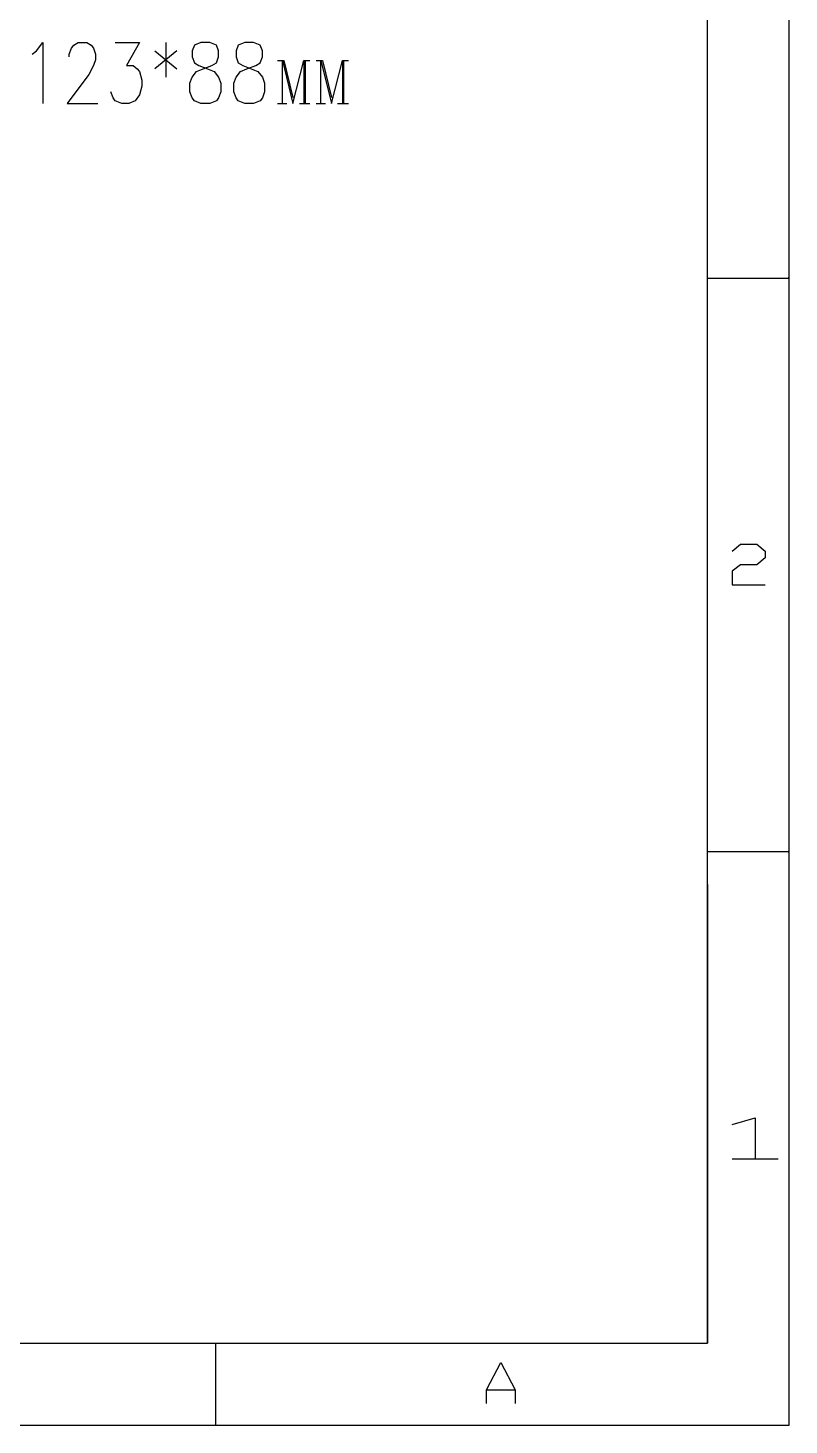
# Model space of a CAD drawing. Header units: millimetres. Extents: x 17 to 437, y -148 to 149.
# Drawn here: x 344 to 437, y -148.4 to 22.2 of the extents above; entities that cross this region are included whole.
import ezdxf

# ---------------------------------------------------------------- set-up
doc = ezdxf.new("R2010")
doc.units = ezdxf.units.MM
doc.layers.add('PDF_几何图形', color=7, linetype='Continuous', true_color=0x231f20)

msp = doc.modelspace()

# ---------------------------------------------------------------- hatches: boundary and pattern name
at = {"layer": 'PDF_几何图形', "transparency": 33554559}
for points in [[(437.01, -8.52), (436.89, -8.49), (436.86, -8.37), (436.89, -8.24), (437.01, -8.21)], [(437.01, -78.53), (436.89, -78.5), (436.86, -78.37), (436.89, -78.25), (437.01, -78.22)]]:
    msp.add_hatch(color=7, dxfattribs=at).paths.add_polyline_path(points)

# ---------------------------------------------------------------- linework, layer by layer
at = {"layer": 'PDF_几何图形', "color": 7, "lineweight": -3}
for points in [[(437.01, -148.38), (437.01, 148.63)], [(437.01, -148.38), (437.01, 148.63)], [(427.04, -138.4), (427.04, 138.65)], [(344.55, 18.99), (345.08, 19.36), (345.88, 20.41), (345.88, 12.94)], [(349.09, 18.65), (349.09, 18.99), (349.37, 19.7), (349.65, 20.07), (350.18, 20.41), (351.26, 20.41), (351.78, 20.07), (352.06, 19.7), (352.31, 18.99), (352.31, 18.28), (352.06, 17.57), (351.5, 16.49), (348.85, 12.94), (352.58, 12.94)], [(354.71, 20.41), (357.68, 20.41), (356.07, 17.57), (356.88, 17.57), (357.4, 17.2), (357.68, 16.86), (357.96, 15.78), (357.96, 15.07), (357.68, 13.99), (357.15, 13.28), (356.35, 12.94), (355.52, 12.94), (354.71, 13.28), (354.47, 13.65), (354.19, 14.36)], [(359.56, 19.36), (362.22, 17.2)], [(362.22, 19.36), (359.56, 17.2)], [(360.89, 20.41), (360.89, 16.15)], [(374.54, 18.19), (375.31, 18.19)], [(375.13, 12.94), (375.13, 18.19)], [(375.13, 18.19), (376.42, 12.94), (377.75, 18.19), (377.75, 12.94)], [(375.31, 18.19), (376.42, 13.68)], [(377.75, 18.19), (378.49, 18.19)], [(377.94, 12.94), (377.94, 18.19)], [(379.23, 18.19), (380.01, 18.19)], [(379.82, 12.94), (379.82, 18.19)], [(379.82, 18.19), (381.12, 12.94), (382.45, 18.19), (382.45, 12.94)], [(380.01, 18.19), (381.12, 13.68)], [(382.45, 18.19), (383.19, 18.19)], [(382.63, 12.94), (382.63, 18.19)], [(374.54, 12.94), (375.68, 12.94)], [(377.2, 12.94), (378.49, 12.94)], [(379.23, 12.94), (380.38, 12.94)], [(381.86, 12.94), (383.19, 12.94)], [(427.04, -8.37), (437.01, -8.37)], [(430.06, -41.69), (431.08, -40.85), (433.09, -40.85), (434.08, -41.69), (434.08, -42.52), (433.09, -43.35), (431.08, -43.35), (430.06, -44.16), (430.06, -45.82), (434.08, -45.82)], [(427.04, -78.37), (437.01, -78.37)], [(427.04, -82.39), (427.04, -138.4)], [(430.06, -111.69), (432.87, -110.86), (432.87, -115.86)], [(430.06, -115.86), (435.68, -115.86)], [(26.92, -138.4), (427.04, -138.4)], [(327.01, -138.4), (427.04, -138.4)], [(367, -148.38), (367, -138.4)], [(400.05, -145.75), (400.05, -144.09), (401.81, -140.75), (403.54, -144.09), (403.54, -145.75)], [(400.05, -144.09), (403.54, -144.09)], [(16.94, -148.38), (437.01, -148.38)]]:
    msp.add_lwpolyline(points, dxfattribs=at)
for points in [[(365.18, 20.41), (364.38, 20.07), (364.1, 19.36), (364.1, 18.65), (364.38, 17.91), (364.9, 17.57), (365.99, 17.2), (366.79, 16.86), (367.31, 16.15), (367.59, 15.44), (367.59, 14.36), (367.31, 13.65), (367.07, 13.28), (366.26, 12.94), (365.18, 12.94), (364.38, 13.28), (364.1, 13.65), (363.82, 14.36), (363.82, 15.44), (364.1, 16.15), (364.63, 16.86), (365.43, 17.2), (366.51, 17.57), (367.07, 17.91), (367.31, 18.65), (367.31, 19.36), (367.07, 20.07), (366.26, 20.41)], [(370.53, 20.41), (369.72, 20.07), (369.48, 19.36), (369.48, 18.65), (369.72, 17.91), (370.28, 17.57), (371.33, 17.2), (372.13, 16.86), (372.69, 16.15), (372.93, 15.44), (372.93, 14.36), (372.69, 13.65), (372.41, 13.28), (371.61, 12.94), (370.53, 12.94), (369.72, 13.28), (369.48, 13.65), (369.2, 14.36), (369.2, 15.44), (369.48, 16.15), (370, 16.86), (370.8, 17.2), (371.88, 17.57), (372.41, 17.91), (372.69, 18.65), (372.69, 19.36), (372.41, 20.07), (371.61, 20.41)]]:
    msp.add_lwpolyline(points, close=True, dxfattribs=at)

doc.saveas('drawing.dxf')
